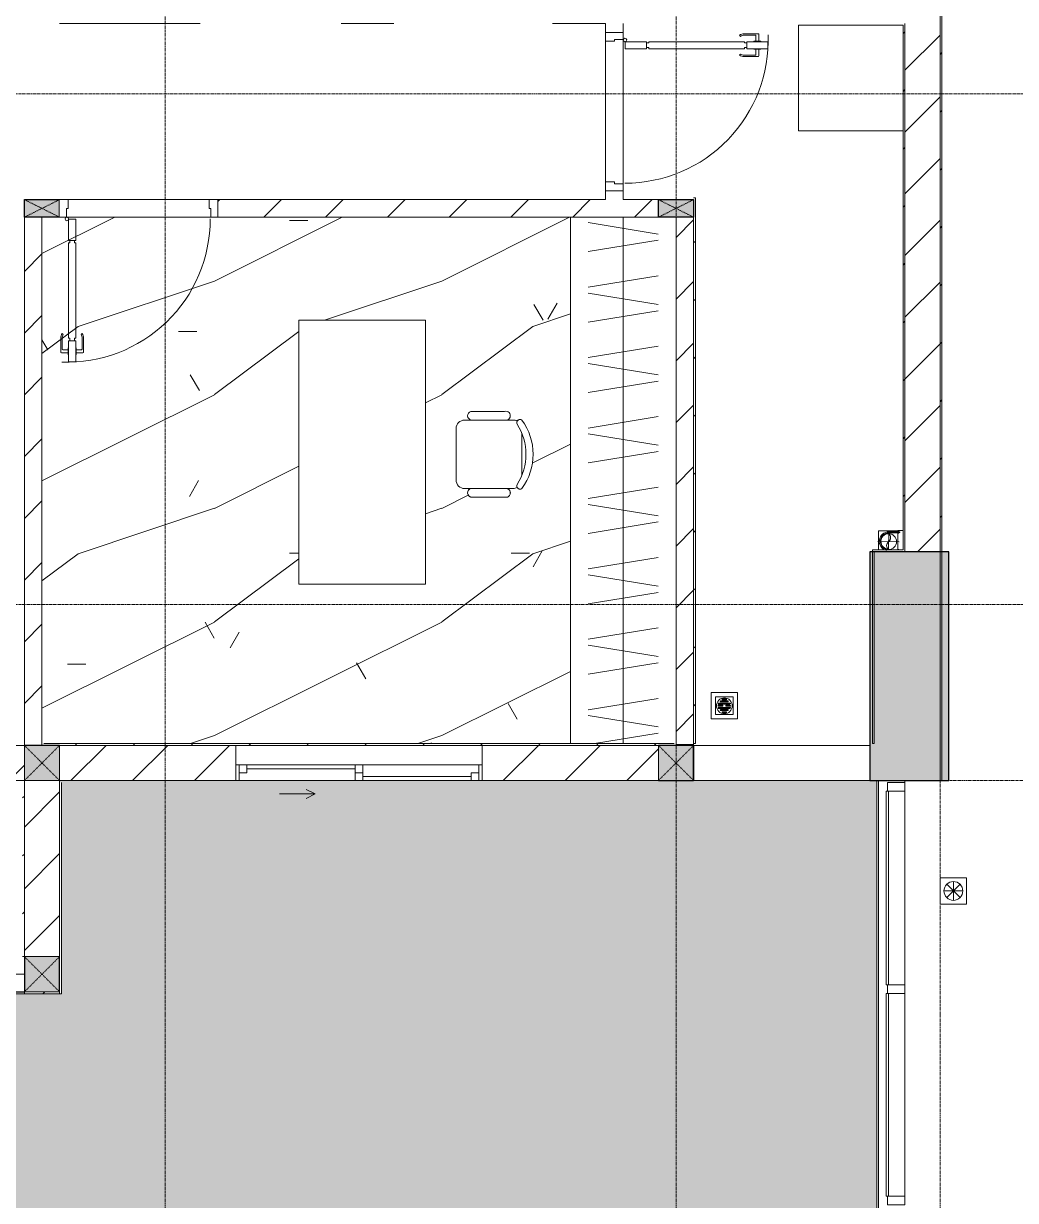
# Model space of a CAD drawing. Header units: millimetres. Extents: x 5121 to 246734, y -48180 to 129206.
# Drawn here: x 111248 to 116880, y 22152 to 28837 of the extents above; entities that cross this region are included whole.
import ezdxf

# ---------------------------------------------------------------- set-up
doc = ezdxf.new("R2010")
doc.units = ezdxf.units.MM
for name, pattern in [('Dash', [6, 3, -3]), ('Grid Line', [22.225, 12.7, -3.175, 3.175, -3.175]), ('IMPORT-CENTER _3_', [10.16, 6.35, -1.27, 1.27, -1.27])]:
    doc.linetypes.add(name, pattern=pattern)
for name, color, linetype, lineweight in [('0-1', 7, 'Continuous', 5), ('A-DETL-GENF-1', 50, 'Continuous', 9), ('A-DOOR-1', 253, 'Continuous', 9), ('A-DOOR-2', 50, 'Continuous', 9), ('A-FLOR', 192, 'Continuous', 9), ('A-FLOR-1', 50, 'Continuous', 9), ('A-FLOR-PATT', 8, 'Continuous', 9), ('A-FLOR-PATT-1', 9, 'Continuous', 9), ('A-GLAZ', 151, 'Continuous', 9), ('A-GLAZ-CURT', 52, 'Continuous', 9), ('A-GLAZ-CWMG', 51, 'Continuous', 9), ('A-GLAZ-CWMG-1', 51, 'Continuous', 18), ('A-WALL', 113, 'Continuous', 9), ('A-WALL-1', 250, 'Continuous', 18), ('A-WALL-2', 50, 'Continuous', 9), ('A-WALL-FNSH-1', 50, 'Continuous', 9), ('A-WALL-PATT-1', 9, 'Continuous', 9), ('A-WALL-PATT-2', 50, 'Continuous', 9), ('A-WALL-PATT-3', 111, 'Continuous', 9), ('G-IMPT', 8, 'Continuous', 9), ('G-IMPT-1', 254, 'Continuous', 9), ('G-IMPT-2', 8, 'IMPORT-CENTER _3_', 9), ('I-FURN', 30, 'Continuous', 9), ('I-FURN-1', 253, 'Continuous', 9), ('M-EQPM', 50, 'Continuous', 9), ('S-COLS', 52, 'Continuous', 9), ('S-COLS-1', 7, 'Continuous', 5), ('S-COLS-2', 10, 'Continuous', 25), ('S-COLS-3', 50, 'Continuous', 9), ('S-COLS-4', 253, 'Continuous', 9), ('S-COLS-5', 52, 'Continuous', 25), ('S-COLS-6', 52, 'Dash', 9), ('S-COLS-HDLN', 52, 'Dash', 9), ('S-COLS-HDLN-1', 50, 'Dash', 9), ('S-GRID-1', 1, 'Grid Line', 9)]:
    doc.layers.add(name, color=color, linetype=linetype, lineweight=lineweight)
pattern_1 = [(45, (0, 0), (-175.3625, 175.3625), [])]
pattern_2 = [(45, (0, 0), (-164.40233, 164.40233), [])]

# ---------------------------------------------------------------- blocks, each defined once
blk = doc.blocks.new('NCV_TKTC_KET CAU_rvt-1-TKCS_MB TỔNG THỂ TẦNG 1')
at = {"layer": 'S-COLS-1'}
blk.add_hatch(color=256, dxfattribs=at).paths.add_polyline_path([(116302.6, 24536.9), (116502.6, 24536.9), (116502.6, 25836.9), (116052.6, 25836.9), (116052.6, 24536.9), (116252.6, 24536.9)])
at = {"layer": 'A-FLOR-1'}
blk.add_line((115052.6, 24736.9), (115052.6, 24741.9), dxfattribs=at)
at = {"layer": 'S-COLS-2'}
for p, q in [((116502.6, 25836.9), (116052.6, 25836.9)), ((116052.6, 25836.9), (116052.6, 24536.9)), ((116502.6, 24536.9), (116502.6, 25836.9)), ((116052.6, 24536.9), (116502.6, 24536.9))]:
    blk.add_line(p, q, dxfattribs=at)
blk = doc.blocks.new('DOOR_CW_01 CANH MO-PANEL KINH - DIW_01-900x2200-CỬA GỖ VÂN LAMINATE-553375-TKCS_MB TỔNG THỂ TẦNG 1')
at = {"layer": 'A-DETL-GENF-1'}
for p, q in [((-397, -182), (-397, -62)), ((-397, -62), (-357, -62)), ((-357, -62), (-357, -182)), ((-357, -182), (-397, -182)), ((-397, -196), (-391, -196)), ((-397, -738), (-397, -196)), ((-391, -196), (-391, -182)), ((-391, -182), (-363, -182)), ((-363, -182), (-363, -196)), ((-357, -196), (-363, -196)), ((-357, -196), (-357, -738)), ((-433.9, -711.2), (-427.3, -715.8)), ((-320.1, -711.2), (-326.7, -715.8)), ((-442, -737), (-442, -816.5)), ((-434, -799.5), (-434, -737)), ((-399, -792.2), (-399, -831.8)), ((-397, -792.2), (-399, -792.2)), ((-397, -738), (-391, -738)), ((-357, -752), (-397, -752)), ((-397, -752), (-397, -872)), ((-397, -792.2), (-397, -831.8)), ((-391, -752), (-391, -738)), ((-363, -752), (-391, -752)), ((-357, -738), (-363, -738)), ((-363, -738), (-363, -752)), ((-357, -872), (-357, -752)), ((-357, -792.2), (-357, -831.8)), ((-357, -792.2), (-355, -792.2)), ((-355, -792.2), (-355, -831.8)), ((-320, -799.5), (-320, -737)), ((-312, -737), (-312, -816.5)), ((-399, -820.5), (-438, -820.5)), ((-399, -803.5), (-430, -803.5)), ((-399, -831.8), (-397, -831.8)), ((-355, -831.8), (-357, -831.8)), ((-355, -803.5), (-324, -803.5)), ((-355, -820.5), (-316, -820.5)), ((-397, -872), (-357, -872))]:
    blk.add_line(p, q, dxfattribs=at)
blk.add_circle((-407, -60), 10, dxfattribs=at)
for centre, radius, start, end in [((-407, -60), 814, 268, 0), ((-397, -737), 45, 145, 180), ((-397, -737), 37, 145, 180), ((-357, -737), 37, 0, 35), ((-357, -737), 45, 360, 35), ((-430, -799.5), 4, 180, 270), ((-324, -799.5), 4, 270, 0), ((-438, -816.5), 4, 180, 270), ((-316, -816.5), 4, 270, 0)]:
    blk.add_arc(centre, radius, start, end, dxfattribs=at)
at = {"layer": 'A-DOOR-2'}
for p, q in [((-450, -50), (-450, 50)), ((-450, 50), (-400, 50)), ((-400, 50), (-400, 0)), ((400, 0), (400, 50)), ((400, 50), (450, 50)), ((450, 50), (450, -50)), ((-410, -50), (-450, -50)), ((-410, 0), (-410, -50)), ((-400, 0), (-410, 0)), ((-407, -50), (-382, -50)), ((410, 0), (400, 0)), ((410, -50), (410, 0)), ((450, -50), (410, -50))]:
    blk.add_line(p, q, dxfattribs=at)
blk = doc.blocks.new('TU DO LV A - TU DO LV A-451134-TKCS_MB TỔNG THỂ TẦNG 1')
at = {"layer": 'I-FURN'}
for p, q in [((10, 0), (3000, 0)), ((169, -101), (104.4, -499)), ((202.5, -101), (267.1, -499)), ((404.3, -101), (468.9, -499)), ((569, -101), (504.4, -499)), ((602.5, -101), (667.1, -499)), ((804.3, -101), (868.9, -499)), ((969, -101), (904.4, -499)), ((1002.5, -101), (1067.1, -499)), ((1204.3, -101), (1268.9, -499)), ((1369, -101), (1304.4, -499)), ((1402.5, -101), (1467.1, -499)), ((1604.3, -101), (1668.9, -499)), ((1769, -101), (1704.4, -499)), ((1802.5, -101), (1867.1, -499)), ((2004.3, -101), (2068.9, -499)), ((2169, -101), (2104.4, -499)), ((2202.5, -101), (2267.1, -499)), ((2404.3, -101), (2468.9, -499)), ((2569, -101), (2504.4, -499)), ((2602.5, -101), (2667.1, -499)), ((2804.3, -101), (2868.9, -499)), ((2969, -101), (2904.4, -499)), ((10, -136.3), (68.9, -499)), ((10, -300), (3000, -300)), ((5, -600), (0, -600))]:
    blk.add_line(p, q, dxfattribs=at)
at = {"layer": 'I-FURN-1'}
for p, q in [((10, 0), (3000, 0)), ((5, -600), (0, -600))]:
    blk.add_line(p, q, dxfattribs=at)
blk = doc.blocks.new('BAN LV A - BAN LV A_dwg_ban hoc2-348006-TKCS_MB TỔNG THỂ TẦNG 1')
at = {"layer": 'I-FURN'}
for p, q in [((145.8, 437.4), (-145.8, 437.4)), ((-243, 354.4), (-243, 162)), ((-194.4, 388.8), (-194.4, 113.4)), ((194.4, 113.4), (194.4, 388.8)), ((194.4, 351.4), (194.4, 150.8)), ((243.7, 162), (243.7, 354.4)), ((-120.5, 64.8), (120.5, 64.8))]:
    blk.add_line(p, q, dxfattribs=at)
at = {"layer": 'I-FURN', "flags": 128}
blk.add_lwpolyline([(-737.8, 610.5), (-737.8, 1330.5), (-154.9, 1330.5), (762.2, 1330.5), (762.2, 610.5)], close=True, dxfattribs=at)
at = {"layer": 'I-FURN'}
for centre, radius, start, end in [((-145.8, 388.8), 48.6, 90, 180), ((145.8, 388.8), 48.6, 360, 90), ((-218.7, 347.3), 25.3, 343.7398, 163.7398), ((219.4, 347.3), 25.3, 16.2602, 170.70537), ((-218.7, 154.9), 25.3, 163.7398, 16.2602), ((219.4, 154.9), 25.3, 189.29463, 16.2602), ((-180.2, 75.4), 17.8, 57.97259, 216.69006), ((-145.8, 113.4), 48.6, 180, 207.58444), ((0, 359.3), 318.2, 237.57575, 302.42425), ((180.2, 75.4), 17.8, 323.30994, 122.02741), ((145.8, 113.4), 48.6, 332.41556, 0), ((0, 324), 324, 233.1301, 306.8699)]:
    blk.add_arc(centre, radius, start, end, dxfattribs=at)
blk = doc.blocks.new('BAN LV A - BAN LV A_dwg-348005-TKCS_MB TỔNG THỂ TẦNG 1')
at = {"extrusion": (0, 0, -1), "zscale": -1, "rotation": 180}
blk.add_blockref('BAN LV A - BAN LV A_dwg_ban hoc2-348006-TKCS_MB TỔNG THỂ TẦNG 1', (-729, 1383.7), dxfattribs=at)
blk = doc.blocks.new('BAN LV A - BAN LV A-401069-TKCS_MB TỔNG THỂ TẦNG 1')
at = {"layer": 'I-FURN-1'}
for p, q in [((-8.8, -53.2), (1491.2, -53.2)), ((-8.8, -773.2), (-8.8, -53.2)), ((1491.2, -53.2), (1491.2, -773.2)), ((1491.2, -773.2), (-8.8, -773.2)), ((534.6, -1029.3), (534.6, -994.9)), ((583.2, -946.3), (874.8, -946.3)), ((923.4, -994.9), (923.4, -1032.3)), ((486, -1221.7), (486, -1029.3)), ((972.7, -1029.3), (972.7, -1221.7)), ((534.6, -1270.3), (534.6, -1235.9)), ((923.4, -1232.9), (923.4, -1270.3))]:
    blk.add_line(p, q, dxfattribs=at)
for centre, radius, start, end in [((583.2, -994.9), 48.6, 90, 180), ((874.8, -994.9), 48.6, 0, 90), ((510.3, -1036.4), 25.3, 16.2602, 163.7398), ((948.4, -1036.4), 25.3, 16.2602, 170.70537), ((510.3, -1228.8), 25.3, 163.7398, 343.7398), ((948.4, -1228.8), 25.3, 189.29463, 16.2602), ((548.9, -1308.3), 17.8, 119.40397, 216.69006), ((583.2, -1270.3), 48.6, 180, 207.58444), ((729, -1059.7), 324, 233.1301, 306.8699), ((874.8, -1270.3), 48.6, 332.41556, 0), ((909.2, -1308.3), 17.8, 323.30994, 60.59603)]:
    blk.add_arc(centre, radius, start, end, dxfattribs=at)
at = {"extrusion": (0, 0, -1), "zscale": -1, "rotation": 180}
blk.add_blockref('BAN LV A - BAN LV A_dwg-348005-TKCS_MB TỔNG THỂ TẦNG 1', (0, 0), dxfattribs=at)
blk = doc.blocks.new('MAY GIAT - MAY GIAT_dwg-348053-TKCS_MB TỔNG THỂ TẦNG 1')
at = {"layer": 'G-IMPT-1', "flags": 128}
blk.add_lwpolyline([(5, 596.6), (5, 2.3), (605, 2.3), (605, 596.6)], dxfattribs=at)
blk = doc.blocks.new('MAY GIAT - MAY GIAT-401071-TKCS_MB TỔNG THỂ TẦNG 1')
at = {"layer": 'I-FURN-1'}
for p, q in [((5, -2.3), (605, -2.3)), ((5, -596.6), (5, -2.3)), ((605, -2.3), (605, -596.6))]:
    blk.add_line(p, q, dxfattribs=at)
at = {"extrusion": (0, 0, -1), "zscale": -1, "rotation": 180}
blk.add_blockref('MAY GIAT - MAY GIAT_dwg-348053-TKCS_MB TỔNG THỂ TẦNG 1', (0, 0), dxfattribs=at)
blk = doc.blocks.new('G1_SOF - BO TRU - 100x200-746114-TKCS_MB TỔNG THỂ TẦNG 1')
at = {"layer": 'S-COLS-3'}
blk.add_hatch(color=256, dxfattribs=at).paths.add_polyline_path([(-50, 100), (-50, -98.4), (50, -98.4), (50, 100)])
at = {"layer": 'S-COLS-2'}
for p, q in [((-50, 100), (50, 100)), ((-50, -98.4), (-50, 100)), ((50, 100), (50, -98.4))]:
    blk.add_line(p, q, dxfattribs=at)
at = {"layer": 'S-COLS-HDLN-1'}
for p, q in [((50, -100), (-50, 100)), ((-50, -100), (50, 100))]:
    blk.add_line(p, q, dxfattribs=at)
blk = doc.blocks.new('G1_SOF - BO TRU - 100x200-V75-TKCS_MB TỔNG THỂ TẦNG 1')
at = {"layer": 'S-COLS-3'}
blk.add_hatch(color=256, dxfattribs=at).paths.add_polyline_path([(-50, 0), (-49.6, -100), (50, -100), (50, 100), (-50, 98.4), (-50, 47)])
at = {"layer": 'S-COLS-2'}
for p, q in [((-50, 100), (50, 100)), ((-50, -100), (-50, 100)), ((50, 100), (50, -100)), ((50, -100), (-50, -100))]:
    blk.add_line(p, q, dxfattribs=at)
at = {"layer": 'S-COLS-HDLN-1'}
for p, q in [((50, -100), (-50, 100)), ((-50, -100), (50, 100))]:
    blk.add_line(p, q, dxfattribs=at)
blk = doc.blocks.new('DOOR_CW_01 CANH MO-PANEL KINH - DIG_01-900x2200-CỬA NHÔM KÍNH-400868-TKCS_MB TỔNG THỂ TẦNG 1')
at = {"layer": 'A-DETL-GENF-1'}
for p, q in [((-397, 872), (-357, 872)), ((-397, 752), (-397, 872)), ((-357, 872), (-357, 752)), ((-442, 737), (-442, 816.5)), ((-399, 820.5), (-438, 820.5)), ((-399, 803.5), (-430, 803.5)), ((-399, 831.8), (-397, 831.8)), ((-399, 792.2), (-399, 831.8)), ((-397, 792.2), (-397, 831.8)), ((-357, 792.2), (-357, 831.8)), ((-355, 831.8), (-357, 831.8)), ((-355, 792.2), (-355, 831.8)), ((-355, 820.5), (-316, 820.5)), ((-355, 803.5), (-324, 803.5)), ((-312, 737), (-312, 816.5)), ((-434, 799.5), (-434, 737)), ((-397, 792.2), (-399, 792.2)), ((-357, 752), (-397, 752)), ((-397, 738), (-391, 738)), ((-397, 738), (-397, 196)), ((-363, 752), (-391, 752)), ((-391, 752), (-391, 738)), ((-363, 738), (-363, 752)), ((-357, 738), (-363, 738)), ((-357, 792.2), (-355, 792.2)), ((-357, 196), (-357, 738)), ((-320, 799.5), (-320, 737)), ((-433.9, 711.2), (-427.3, 715.8)), ((-320.1, 711.2), (-326.7, 715.8)), ((-397, 196), (-391, 196)), ((-357, 182), (-397, 182)), ((-397, 182), (-397, 62)), ((-391, 196), (-391, 182)), ((-391, 182), (-363, 182)), ((-357, 196), (-363, 196)), ((-363, 182), (-363, 196)), ((-357, 62), (-357, 182)), ((-397, 62), (-357, 62))]:
    blk.add_line(p, q, dxfattribs=at)
blk.add_circle((-407, 60), 10, dxfattribs=at)
for centre, radius, start, end in [((-407, 60), 814, 360, 92), ((-438, 816.5), 4, 90, 180), ((-430, 799.5), 4, 90, 180), ((-324, 799.5), 4, 360, 90), ((-316, 816.5), 4, 0, 90), ((-397, 737), 45, 180, 215), ((-397, 737), 37, 180, 215), ((-357, 737), 37, 325, 0), ((-357, 737), 45, 325, 0)]:
    blk.add_arc(centre, radius, start, end, dxfattribs=at)
at = {"layer": 'A-DOOR-2'}
for p, q in [((-410, 50), (-450, 50)), ((-450, 50), (-450, -50)), ((-410, 0), (-410, 50)), ((-400, 0), (-410, 0)), ((-407, 50), (-382, 50)), ((-400, -50), (-400, 0)), ((410, 0), (400, 0)), ((400, 0), (400, -50)), ((450, 50), (410, 50)), ((410, 50), (410, 0)), ((450, -50), (450, 50)), ((-450, -50), (-400, -50)), ((400, -50), (450, -50))]:
    blk.add_line(p, q, dxfattribs=at)
blk = doc.blocks.new('NCV_TKTC_TANG 1_rvt-1-TKCS_MB TỔNG THỂ TẦNG 1')
at = {"layer": 'A-FLOR-PATT-1'}
h = blk.add_hatch(dxfattribs=at)
h.set_pattern_fill('FP_5', color=256, style=0, pattern_type=2)
h.set_pattern_definition([(0, (0, 0), (2519.68, 629.92), [103.937, -1785.823, 103.937, -1785.823, -10078.72]), (0, (0, 0), (2519.68, 629.92), [-3779.52, 103.937, -3675.583, 103.937, -1785.823, -4409.44]), (0, (0, 0), (2519.68, 629.92), [-9448.8, 103.937, -1155.903, 103.937, -3045.663]), (120, (944.9, 314.96), (-1805.3667, 1867.147), [103.937, -1785.823, 103.937, -11864.543]), (120, (944.9, 314.96), (-1805.3667, 1867.147), [-1993.697, -1785.823, 103.937, -3675.583, -6299.2]), (120, (944.9, 314.96), (-1805.3667, 1867.147), [-7559.04, 103.937, -1785.823, 103.937, -4305.503]), (120, (944.9, 314.96), (-1805.3667, 1867.147), [-9552.737, -1155.903, 103.937, -3045.663]), (240, (1259.84, 1574.8), (-714.3133, -2497.067), [103.937, -1785.823, 103.937, -11864.543]), (240, (1259.84, 1574.8), (-714.3133, -2497.067), [-1993.697, -1785.823, 103.937, -3675.583, -6299.2]), (240, (1259.84, 1574.8), (-714.3133, -2497.067), [-7559.04, 103.937, -1785.823, 103.937, -4305.503]), (240, (1259.84, 1574.8), (-714.3133, -2497.067), [-9552.737, -1155.903, 103.937, -3045.663])])
h.paths.add_polyline_path([(111352.6, 24746.9), (114352.6, 24746.9), (114352.6, 27736.9), (111352.6, 27736.9), (111352.6, 24836.9)])
h.paths.add_polyline_path([(113530.9, 25652.4), (112810.9, 25652.4), (112810.9, 27152.4), (113530.9, 27152.4), (113530.9, 26195.8)])
h.paths.add_polyline_path([(113986, 26146.2), (113962.9, 26147.2), (113787.1, 26147.2), (113769.7, 26165.1), (113769.7, 26178), (113776.1, 26189.2), (113781.1, 26195.8), (113740.1, 26197.5), (113728.4, 26202.4), (113710.6, 26220.1), (113704.1, 26244.4), (113705.7, 26548.6), (113710.6, 26560.3), (113728.4, 26578.1), (113752.7, 26584.6), (113784.2, 26586.4), (113774.4, 26593.8), (113769.3, 26605), (113771.2, 26619.7), (113775, 26624.7), (113790.5, 26633.9), (113993.6, 26632.1), (114007.5, 26623.9), (114011.8, 26612.1), (114009.8, 26599.7), (114002.2, 26589.7), (113993.6, 26584.6), (114040.9, 26581.5), (114050.6, 26579.1), (114056.4, 26585.3), (114077.9, 26582.6), (114107.8, 26534), (114129.2, 26478.5), (114140.1, 26420), (114140.1, 26360.5), (114129.2, 26302), (114107.8, 26246.5), (114076.7, 26195.8), (114053.1, 26197.9), (114050.6, 26201.4), (114028.1, 26195.8), (113999.7, 26193.2), (114008.8, 26183.7), (114011.9, 26171), (114008.2, 26158.4), (113999.7, 26151.6), (113988.6, 26147.2)])
h = blk.add_hatch(dxfattribs=at)
h.set_pattern_fill('FP_4', color=256, style=0, pattern_type=2)
h.set_pattern_definition([(216.87, (516.46, 1291.15), (3873.4454, 2582.3069), [645.575, -5810.175]), (206.565, (1291.15, 903.8), (-1291.1515, -1291.1492), [1443.55, -1443.55]), (198.435, (1291.15, 258.23), (-2582.2983, -1291.1527), [816.596, -3266.38])])
h.paths.add_polyline_path([(111352.6, 24746.9), (114352.6, 24746.9), (114352.6, 27736.9), (111352.6, 27736.9), (111352.6, 24836.9)])
h.paths.add_polyline_path([(113530.9, 25652.4), (112810.9, 25652.4), (112810.9, 27152.4), (113530.9, 27152.4), (113530.9, 26195.8)])
h.paths.add_polyline_path([(113986, 26146.2), (113962.9, 26147.2), (113787.1, 26147.2), (113769.7, 26165.1), (113769.7, 26178), (113776.1, 26189.2), (113781.1, 26195.8), (113740.1, 26197.5), (113728.4, 26202.4), (113710.6, 26220.1), (113704.1, 26244.4), (113705.7, 26548.6), (113710.6, 26560.3), (113728.4, 26578.1), (113752.7, 26584.6), (113784.2, 26586.4), (113774.4, 26593.8), (113769.3, 26605), (113771.2, 26619.7), (113775, 26624.7), (113790.5, 26633.9), (113993.6, 26632.1), (114007.5, 26623.9), (114011.8, 26612.1), (114009.8, 26599.7), (114002.2, 26589.7), (113993.6, 26584.6), (114040.9, 26581.5), (114050.6, 26579.1), (114056.4, 26585.3), (114077.9, 26582.6), (114107.8, 26534), (114129.2, 26478.5), (114140.1, 26420), (114140.1, 26360.5), (114129.2, 26302), (114107.8, 26246.5), (114076.7, 26195.8), (114053.1, 26197.9), (114050.6, 26201.4), (114028.1, 26195.8), (113999.7, 26193.2), (114008.8, 26183.7), (114011.9, 26171), (114008.2, 26158.4), (113999.7, 26151.6), (113988.6, 26147.2)])
at = {"layer": 'A-WALL-PATT-1'}
h = blk.add_hatch(dxfattribs=at)
h.set_pattern_fill('FP_2', color=256, style=0, pattern_type=2)
h.set_pattern_definition(pattern_1)
h.paths.add_polyline_path([(114352.6, 27736.9), (114852.6, 27736.9), (114852.6, 27836.9), (112350.9, 27836.9), (112350.9, 27736.9), (113775, 27736.9)])
h = blk.add_hatch(dxfattribs=at)
h.set_pattern_fill('FP_2', color=256, style=0, pattern_type=2)
h.set_pattern_definition(pattern_1)
h.paths.add_polyline_path([(111305.6, 24736.9), (111352.6, 24736.9), (111352.6, 27736.9), (111252.6, 27736.9), (111252.6, 24736.9)])
h = blk.add_hatch(dxfattribs=at)
h.set_pattern_fill('FP_2', color=256, style=0, pattern_type=2)
h.set_pattern_definition(pattern_1)
h.paths.add_polyline_path([(114952.6, 24741.9), (115052.6, 24741.9), (115052.6, 27736.9), (114952.6, 27736.9), (114952.6, 24746.9)])
at = {"layer": 'A-WALL-PATT-2'}
h = blk.add_hatch(dxfattribs=at)
h.set_pattern_fill('FP_10', color=256, style=0, pattern_type=2)
h.set_pattern_definition(pattern_2)
h.paths.add_polyline_path([(116242.6, 25836.9), (116252.6, 25836.9), (116252.6, 28836.9), (116242.6, 28836.9), (116242.6, 25846.9)])
h = blk.add_hatch(dxfattribs=at)
h.set_pattern_fill('FP_10', color=256, style=0, pattern_type=2)
h.set_pattern_definition(pattern_2)
h.paths.add_polyline_path([(115061.9, 24746.9), (115062.6, 24747.7), (115062.6, 27846.9), (115052.6, 27846.9), (115052.6, 24746.9)])
h = blk.add_hatch(dxfattribs=at)
h.set_pattern_fill('FP_10', color=256, style=0, pattern_type=2)
h.set_pattern_definition(pattern_2)
h.paths.add_polyline_path([(114352.6, 24736.9), (114942.6, 24736.9), (114942.6, 24746.9), (111352.6, 24746.9), (111352.6, 24736.9), (113852.6, 24736.9)])
h = blk.add_hatch(dxfattribs=at)
h.set_pattern_fill('FP_10', color=256, style=0, pattern_type=2)
h.set_pattern_definition(pattern_2)
h.paths.add_polyline_path([(111242.6, 23536.9), (111252.6, 23536.9), (111252.6, 24536.9), (111242.6, 24536.9), (111242.6, 23882.8)])
at = {"layer": 'A-FLOR-1'}
for p, q in [((114552.6, 27936.9), (114552.6, 28736.9)), ((111500.9, 27836.9), (112300.9, 27836.9)), ((112310.9, 27736.9), (111490.9, 27736.9)), ((114352.6, 27736.9), (113775, 27736.9)), ((114852.6, 27736.9), (114352.6, 27736.9)), ((114952.6, 27736.9), (114852.6, 27736.9)), ((114952.6, 24741.9), (114952.6, 27736.9)), ((114942.6, 24736.9), (114952.6, 24736.9)), ((114952.6, 24736.9), (114952.6, 24741.9)), ((115052.6, 24741.9), (115052.6, 24736.9))]:
    blk.add_line(p, q, dxfattribs=at)
at = {"layer": 'A-WALL-1'}
for p, q in [((114552.6, 28836.9), (114552.6, 28826.9)), ((114652.6, 28826.9), (114652.6, 28836.9)), ((116242.6, 28826.9), (116242.6, 25846.9)), ((116252.6, 25836.9), (116252.6, 28836.9)), ((114552.6, 27846.9), (114552.6, 27836.9)), ((114852.6, 27836.9), (114652.6, 27836.9)), ((115062.6, 27846.9), (115052.6, 27846.9)), ((115062.6, 24746.9), (115062.6, 27846.9)), ((111252.6, 27736.9), (111252.6, 24736.9)), ((111352.6, 24736.9), (111352.6, 27736.9)), ((114952.6, 27736.9), (114952.6, 24741.9)), ((116242.6, 25846.9), (116067.6, 25846.9)), ((116067.6, 25846.9), (116067.6, 25836.9)), ((116067.6, 25836.9), (116067.6, 24746.9)), ((116077.6, 25836.9), (116242.6, 25836.9)), ((116077.6, 24746.9), (116077.6, 25836.9)), ((116242.6, 25836.9), (116252.6, 25836.9)), ((111252.6, 24736.9), (111352.6, 24736.9)), ((111352.6, 24746.9), (111352.6, 24736.9)), ((111352.6, 24736.9), (112452.6, 24736.9)), ((114942.6, 24746.9), (111362.6, 24746.9)), ((113852.6, 24736.9), (114942.6, 24736.9)), ((114952.6, 24741.9), (115052.6, 24741.9)), ((115052.6, 24741.9), (115052.6, 24746.9)), ((115052.6, 24746.9), (115062.6, 24746.9)), ((116067.6, 24746.9), (116077.6, 24746.9)), ((111252.6, 24536.9), (111242.6, 24536.9)), ((111252.6, 23536.9), (111252.6, 24536.9)), ((111242.6, 23536.9), (111252.6, 23536.9))]:
    blk.add_line(p, q, dxfattribs=at)
at = {"layer": 'A-WALL-2'}
for p, q in [((111452.6, 28836.9), (112250.9, 28836.9)), ((113050.9, 28836.9), (113350.5, 28836.9)), ((114250.5, 28836.9), (114552.6, 28836.9)), ((114552.6, 28826.9), (114552.6, 28786.9)), ((114652.6, 28786.9), (114652.6, 28826.9)), ((114652.6, 28746.9), (114652.6, 27926.9)), ((114552.6, 27936.9), (114552.6, 28736.9)), ((114552.6, 27886.9), (114552.6, 27846.9)), ((114652.6, 27836.9), (114652.6, 27886.9)), ((111500.9, 27836.9), (112300.9, 27836.9)), ((114552.6, 27836.9), (112350.9, 27836.9)), ((112310.9, 27736.9), (111490.9, 27736.9)), ((112350.9, 27736.9), (114852.6, 27736.9)), ((115052.6, 24746.9), (115052.6, 27736.9)), ((115052.6, 27736.9), (115052.6, 24746.9)), ((115052.9, 24736.9), (116052.6, 24736.9)), ((115052.9, 24736.9), (115052.9, 24536.9)), ((116052.6, 24536.9), (115052.9, 24536.9))]:
    blk.add_line(p, q, dxfattribs=at)
at = {"layer": 'A-DOOR-1', "rotation": 270.0000000000003}
blk.add_blockref('DOOR_CW_01 CANH MO-PANEL KINH - DIG_01-900x2200-CỬA NHÔM KÍNH-400868-TKCS_MB TỔNG THỂ TẦNG 1', (114602.6, 28336.9), dxfattribs=at)
at = {"layer": 'A-DOOR-1'}
blk.add_blockref('DOOR_CW_01 CANH MO-PANEL KINH - DIW_01-900x2200-CỬA GỖ VÂN LAMINATE-553375-TKCS_MB TỔNG THỂ TẦNG 1', (111900.9, 27786.9), dxfattribs=at)
at = {"layer": 'I-FURN-1'}
for name, p, rotation in [('MAY GIAT - MAY GIAT-401071-TKCS_MB TỔNG THỂ TẦNG 1', (115645.9, 28222), 89.9999999999998), ('TU DO LV A - TU DO LV A-451134-TKCS_MB TỔNG THỂ TẦNG 1', (114352.6, 24736.9), 89.9999999999999), ('BAN LV A - BAN LV A-401069-TKCS_MB TỔNG THỂ TẦNG 1', (112757.8, 25661.2), 90.0000000000001)]:
    blk.add_blockref(name, p, dxfattribs=dict(at, rotation=rotation))
at = {"layer": 'S-COLS-4', "rotation": 90.00000000000037}
for name, p in [('G1_SOF - BO TRU - 100x200-746114-TKCS_MB TỔNG THỂ TẦNG 1', (111352.6, 27786.9)), ('G1_SOF - BO TRU - 100x200-V75-TKCS_MB TỔNG THỂ TẦNG 1', (114952.6, 27786.9))]:
    blk.add_blockref(name, p, dxfattribs=at)
blk = doc.blocks.new('1_FAMILY RVT - W01-WxH 1400x1400xmm-389822-TKCS_MB TỔNG THỂ TẦNG 1')
at = {"layer": 'A-GLAZ'}
for p, q in [((248.4, 172.39), (299.2, 197.79)), ((248.4, 172.39), (299.2, 146.99)), ((248.4, 172.39), (451.6, 172.39)), ((-700, 96.19), (-700, -103.81)), ((700, 96.19), (-700, 96.19)), ((-700, 96.19), (-636.5, 96.19)), ((-680.95, 96.19), (-680.95, 7.29)), ((-636.5, 96.19), (-22.225, 96.19)), ((-636.5, 96.19), (-636.5, 51.74)), ((-636.5, 73.965), (-22.225, 73.965)), ((-22.225, 7.29), (-22.225, 96.19)), ((-22.225, 96.19), (22.225, 96.19)), ((22.225, 96.19), (680.95, 96.19)), ((22.225, 96.19), (22.225, 7.29)), ((680.95, 96.19), (700, 96.19)), ((680.95, 96.19), (680.95, 7.29)), ((700, -103.81), (700, 96.19)), ((-700, 7.29), (-680.95, 7.29)), ((-636.5, 51.74), (-680.95, 51.74)), ((-680.95, 7.29), (-22.225, 7.29)), ((22.225, 51.74), (-22.225, 51.74)), ((-22.225, 7.29), (22.225, 7.29)), ((22.225, 29.515), (636.5, 29.515)), ((22.225, 7.29), (636.5, 7.29)), ((636.5, 51.74), (636.5, 7.29)), ((680.95, 51.74), (636.5, 51.74)), ((636.5, 7.29), (700, 7.29)), ((-700, -103.81), (700, -103.81))]:
    blk.add_line(p, q, dxfattribs=at)
blk = doc.blocks.new('System Panel - Glazed-1453213-TKCS_MB TỔNG THỂ TẦNG 1')
at = {"layer": 'A-GLAZ-CURT'}
for p, q in [((550, 6), (-550, 6)), ((-550, 6), (-550, -6)), ((550, -6), (550, 6)), ((-550, -6), (550, -6))]:
    blk.add_line(p, q, dxfattribs=at)
blk = doc.blocks.new('System Panel - Glazed-1286806-TKCS_MB TỔNG THỂ TẦNG 1')
at = {"layer": 'A-GLAZ-CURT'}
for p, q in [((575, 6), (-575, 6)), ((-575, 6), (-575, -6)), ((575, -6), (575, 6)), ((-575, -6), (575, -6))]:
    blk.add_line(p, q, dxfattribs=at)
blk = doc.blocks.new('Rectangular Mullion - 50 x 100mm-1453209-TKCS_MB TỔNG THỂ TẦNG 1')
at = {"layer": 'A-GLAZ-CWMG'}
blk.add_line((116252.6, 23376.9), (116252.6, 24476.9), dxfattribs=at)
blk = doc.blocks.new('Rectangular Mullion - 50 x 100mm-1286802-TKCS_MB TỔNG THỂ TẦNG 1')
at = {"layer": 'A-GLAZ-CWMG'}
blk.add_line((116252.6, 22176.9), (116252.6, 23326.9), dxfattribs=at)
blk = doc.blocks.new('Rectangular Mullion - 50 x 100mm-1286811-TKCS_MB TỔNG THỂ TẦNG 1')
at = {"layer": 'A-GLAZ-CWMG-1'}
for p, q in [((0, 0), (-50, 0)), ((-50, 0), (-50, -100)), ((0, -100), (0, 0)), ((-50, -100), (0, -100))]:
    blk.add_line(p, q, dxfattribs=at)
blk = doc.blocks.new('Rectangular Mullion - 50 x 100mm-1286804-TKCS_MB TỔNG THỂ TẦNG 1')
at = {"layer": 'A-GLAZ-CWMG-1'}
for p, q in [((-25, 0), (25, 0)), ((-25, -100), (-25, 0)), ((25, 0), (25, -100)), ((25, -100), (-25, -100))]:
    blk.add_line(p, q, dxfattribs=at)
blk = doc.blocks.new('TKTC_XREF_251221_MB TANG 1 - TKTC_XREF_260130_MB TANG 1_dwg_FD-4202110-TKCS_MB TỔNG THỂ TẦNG 1')
at = {"layer": 'G-IMPT'}
for p, q in [((53.3, 0), (-53.3, 0)), ((-37.7, 37.7), (37.7, -37.7)), ((37.7, 37.7), (-37.7, -37.7)), ((0, 53.3), (0, -53.3))]:
    blk.add_line(p, q, dxfattribs=at)
at = {"layer": 'G-IMPT', "flags": 128}
blk.add_lwpolyline([(-75, -75), (75, -75), (75, 75), (-75, 75)], close=True, dxfattribs=at)
at = {"layer": 'G-IMPT'}
blk.add_circle((0, 0), 53.3, dxfattribs=at)
blk = doc.blocks.new('TKTC_XREF_251221_MB TANG 1 - TKTC_XREF_260130_MB TANG 1_dwg_THU NUOC - THU NUOC-444531-TKCS_MB TẦNG 1-4202124-TKCS_MB TỔNG THỂ TẦNG 1')
at = {"layer": 'M-EQPM'}
for p, q in [((-23.3, 10.8), (40.9, 10.8)), ((40.9, 4.8), (-23.3, 4.8)), ((-11, 23.3), (28.5, 23.3)), ((28.5, 17.3), (-11, 17.3)), ((-1.1, 35.6), (18.5, 35.6)), ((18.5, 29.6), (-1.1, 29.6)), ((-23.3, -13.6), (40.9, -13.6)), ((40.9, -19.6), (-23.3, -19.6)), ((-11, -26.1), (28.5, -26.1)), ((28.5, -32.1), (-11, -32.1)), ((-1.1, -38.5), (18.5, -38.5)), ((18.5, -44.5), (-1.1, -44.5))]:
    blk.add_line(p, q, dxfattribs=at)
at = {"layer": 'M-EQPM', "flags": 128}
for points in [[(83.7, -79.4), (83.7, 70.6), (-66.3, 70.6), (-66.3, -79.4)], [(58.7, -54.4), (58.7, 45.6), (-41.3, 45.6), (-41.3, -54.4)]]:
    blk.add_lwpolyline(points, close=True, dxfattribs=at)
for points in [[(-23.3, -1.2), (0.7, -1.2), (0.7, -7.2), (-23.3, -7.2)], [(40.9, -7.2), (16.7, -7.2), (16.7, -1.2), (40.9, -1.2)]]:
    blk.add_lwpolyline(points, dxfattribs=at)
at = {"layer": 'M-EQPM'}
for centre, radius, start, end in [((8.7, -4.4), 45, 360, 180), ((8.7, -4.4), 45, 360, 180), ((-23.3, 7.8), 3, 90, 270), ((-11, 20.3), 3, 90, 270), ((-1.1, 32.6), 3, 90, 270), ((18.5, 32.6), 3, 270, 90), ((28.5, 20.3), 3, 270, 90), ((40.9, 7.8), 3, 270, 90), ((8.7, -4.4), 45, 180, 360), ((8.7, -4.4), 45, 180, 360), ((-23.3, -4.2), 3, 90, 270), ((-23.3, -16.6), 3, 90, 270), ((-11, -29.1), 3, 90, 270), ((-1.1, -41.5), 3, 90, 270), ((18.5, -41.5), 3, 270, 90), ((28.5, -29.1), 3, 270, 90), ((40.9, -4.2), 3, 270, 90), ((40.9, -16.6), 3, 270, 90)]:
    blk.add_arc(centre, radius, start, end, dxfattribs=at)
blk = doc.blocks.new('TKTC_XREF_251221_MB TANG 1 - TKTC_XREF_260130_MB TANG 1_dwg_CUM U_DN100-V292-TKCS_MB TỔNG THỂ TẦNG 1')
at = {"layer": 'G-IMPT'}
for p, q in [((-66.9, 62.1), (-71.7, 62.1)), ((-71.7, 59.2), (-66.9, 59.2)), ((-79.1, -63.4), (-79.1, -66.6)), ((-76.6, -63.4), (-76.6, -66.6)), ((-74.6, -63.4), (-74.6, -66.6)), ((-72.7, -60.7), (-72.7, -69.3)), ((-66.9, -62.1), (-71.7, -62.1)), ((-66.9, -67.9), (-71.7, -67.9)), ((-65, -69), (0, -69))]:
    blk.add_line(p, q, dxfattribs=at)
at = {"layer": 'G-IMPT', "flags": 128}
for points in [[(-65, 62.2), (-65, 57.3), (-66.9, 57.3), (-66.9, 59.2)], [(-65, 61), (0, 61), (0, 57)], [(-72.7, -62.4), (-78.1, -62.4), (-78.1, -67.6), (-72.7, -67.6)], [(-71.7, -70.8), (-66.9, -70.8), (-66.9, -59.2), (-71.7, -59.2)], [(-66.9, -59.2), (-66.9, -57.3), (-65, -57.3), (-65, -72.7), (-66.9, -72.7), (-66.9, -70.8)], [(-65, -61), (0, -61), (0, -57)]]:
    blk.add_lwpolyline(points, dxfattribs=at)
at = {"layer": 'G-IMPT'}
for centre, radius, start, end in [((-71.1, 60.7), 1.56, 112.61986, 247.38014), ((0, 0), 69, 270, 74.95922), ((0, 0), 61, 270, 90), ((0, 0), 57, 270, 90), ((-78.1, -63.4), 0.96, 90, 180), ((-78.1, -66.6), 0.96, 180, 270), ((-71.1, -60.7), 1.56, 112.61986, 247.38014), ((-67.9, -65), 4.8, 143.1301, 216.8699), ((-71.1, -69.3), 1.56, 112.61986, 247.38014)]:
    blk.add_arc(centre, radius, start, end, dxfattribs=at)
blk = doc.blocks.new('TKTC_XREF_251221_MB TANG 1 - TKTC_XREF_260130_MB TANG 1_dwg_$cc-V293-TKCS_MB TỔNG THỂ TẦNG 1')
at = {"layer": 'G-IMPT'}
blk.add_circle((0, 0), 0.5, dxfattribs=at)
for centre, radius, start, end in [((0, 0), 0.5, 90, 270), ((0.188, 0.25), 0.313, 126.8699, 233.1301), ((-0.188, -0.25), 0.313, 306.8699, 53.1301)]:
    blk.add_arc(centre, radius, start, end, dxfattribs=at)
at = {"layer": 'G-IMPT-2'}
for p, q in [((-0.673, 0), (0.673, 0)), ((0, -0.673), (0, 0.527))]:
    blk.add_line(p, q, dxfattribs=at)
blk = doc.blocks.new('TKTC_XREF_251221_MB TANG 1 - TKTC_XREF_260130_MB TANG 1_dwg-4202109-TKCS_MB TỔNG THỂ TẦNG 1')
at = {"layer": 'G-IMPT'}
blk.add_line((-87049.1, -376809.7), (-87049.1, -379859.7), dxfattribs=at)
at = {"layer": 'G-IMPT', "flags": 128}
for points in [[(-87049.1, -375499.7), (-87049.1, -375390.4), (-86939.2, -375390.4), (-86939.2, -375499.7)], [(-86939.2, -375499.7), (-86939.2, -375390.1), (-86909.1, -375390.1)]]:
    blk.add_lwpolyline(points, dxfattribs=at)
at = {"extrusion": (0, 0, -1), "xscale": 90.00000000005102, "yscale": 90.00000000005102, "zscale": -90.00000000005102, "rotation": 180.3740267799382}
blk.add_blockref('TKTC_XREF_251221_MB TANG 1 - TKTC_XREF_260130_MB TANG 1_dwg_$cc-V293-TKCS_MB TỔNG THỂ TẦNG 1', (86992, -375452.3), dxfattribs=at)
at = {"xscale": 0.7894736842105242, "yscale": 0.7894736842105242, "zscale": 0.7894736842105242, "rotation": 180}
blk.add_blockref('TKTC_XREF_251221_MB TANG 1 - TKTC_XREF_260130_MB TANG 1_dwg_CUM U_DN100-V292-TKCS_MB TỔNG THỂ TẦNG 1', (-86990.5, -375450.6), dxfattribs=at)
at = {"extrusion": (0, 0, -1), "zscale": -1}
for name, p in [('TKTC_XREF_251221_MB TANG 1 - TKTC_XREF_260130_MB TANG 1_dwg_THU NUOC - THU NUOC-444531-TKCS_MB TẦNG 1-4202124-TKCS_MB TỔNG THỂ TẦNG 1', (87916, -376380.4)), ('TKTC_XREF_251221_MB TANG 1 - TKTC_XREF_260130_MB TANG 1_dwg_FD-4202110-TKCS_MB TỔNG THỂ TẦNG 1', (86624.2, -377436.7))]:
    blk.add_blockref(name, p, dxfattribs=at)
blk = doc.blocks.new('TKTC_XREF_251221_MB TANG 1 - TKTC_XREF_251221_MB TANG 1-2038492-TKCS_MB TỔNG THỂ TẦNG 1')
blk.add_blockref('TKTC_XREF_251221_MB TANG 1 - TKTC_XREF_260130_MB TANG 1_dwg-4202109-TKCS_MB TỔNG THỂ TẦNG 1', (169499.1, 384109.7))
blk = doc.blocks.new('G1_SOF - BO TRU - 200x200-3050151-TKCS_MB TỔNG THỂ TẦNG 1')
at = {"layer": 'S-COLS-HDLN'}
for p, q in [((-100, 100), (100, -100)), ((100, 100), (-100, -100))]:
    blk.add_line(p, q, dxfattribs=at)

msp = doc.modelspace()

# ---------------------------------------------------------------- hatches: boundary and pattern name
at = {"layer": 'A-FLOR-PATT'}
h = msp.add_hatch(dxfattribs=at)
h.set_pattern_fill('FP_23', color=256, style=0, pattern_type=2)
h.set_pattern_definition([(0, (236.2, 15.75), (787.4, 787.4), [118.11, -23.622, 31.496, -23.622, -590.55]), (0, (236.2, 15.75), (787.4, 787.4), [-196.85, 118.11, -472.44]), (0, (196.85, 39.4), (787.4, 787.4), [78.74, -59.055, 118.11, -59.055, -472.44]), (0, (196.85, 39.4), (787.4, 787.4), [-314.96, 78.74, -393.7]), (0, (472.44, 354.3), (787.4, 787.4), [98.425, -39.37, 98.425, -551.18]), (0, (78.74, 511.8), (787.4, 787.4), [39.37, -78.74, 39.37, -629.92]), (90, (157.5, 511.8), (-787.4, 787.4), [70.866, -716.534]), (90, (393.7, 39.4), (-787.4, 787.4), [78.74, -708.66]), (90, (590.55, 354.3), (-787.4, 787.4), [78.74, -708.66]), (45, (496.06, 31.5), (0, 787.4002), [78.74, -1034.812]), (135, (291.34, 31.5), (-787.4002, 6e-14), [78.74, -1034.812]), (63.435, (472.44, 35.43), (-0.0007, 787.4), [78.74, -1681.94]), (75.964, (433.07, 39.37), (-0.00383, 787.3999), [78.74, -3167.793]), (75.964, (629.92, 354.33), (-0.00383, 787.3999), [62.992, -3183.541]), (75.964, (173.23, 511.81), (-0.00383, 787.3999), [55.118, -3191.415]), (104.036, (354.33, 39.37), (0.00383, 787.3999), [78.74, -3167.793]), (104.036, (551.18, 354.33), (0.00383, 787.3999), [62.992, -3183.541]), (104.036, (141.73, 511.81), (0.00383, 787.3999), [55.118, -3191.415]), (116.565, (314.96, 35.43), (0.0007, 787.4), [78.74, -1681.939])])
h.paths.add_polyline_path([(89080.9, 20988.2), (116092.6, 20991.1), (116092.6, 24536.9), (111452.6, 24536.9), (111452.6, 24526.9), (111462.6, 24526.9), (111462.6, 23325.3), (107967.6, 23325.3), (107967.6, 24535.2), (106852.6, 24535.2), (106852.6, 24526.9), (103262.6, 24526.9), (103262.6, 23337.4), (103262.6, 23335.3), (103262.6, 23325.3), (99767.6, 23325.3), (99767.6, 23335.3), (99767.6, 23337.4), (99767.6, 24526.1), (95062.6, 24526.1), (95062.6, 24536.1), (95052.6, 24536.9), (95052.6, 23327.4), (86277.6, 23327.4), (86277.6, 23337.4), (86267.6, 23337.4), (86267.6, 24526.9), (83752.6, 24526.9), (83752.6, 20988.2), (84142.1, 20988.2)])
h.paths.add_polyline_path([(95052.6, 23332.4), (95052.6, 24521.1), (95062.6, 24521.1), (95062.6, 23332.4)])
at = {"layer": 'A-WALL-PATT-3'}
h = msp.add_hatch(dxfattribs=at)
h.set_pattern_fill('FP_1', color=256, style=0, pattern_type=2)
h.set_pattern_definition(pattern_1)
h.paths.add_polyline_path([(116252.6, 25836.9), (116452.6, 25836.9), (116452.6, 28836.9), (116252.6, 28836.9), (116252.6, 26654.4)])
h.paths.add_polyline_path([(116252.6, 29036.9), (116452.6, 29036.9), (116452.6, 32237), (116252.6, 32237), (116252.6, 29426.1)])
h = msp.add_hatch(dxfattribs=at)
h.set_pattern_fill('FP_43', color=256, style=0, pattern_type=2)
h.set_pattern_definition(pattern_2)
h.paths.add_polyline_path([(116462.6, 25836.9), (116462.6, 32236.9), (116452.6, 32236.9), (116452.6, 25836.9)])
h = msp.add_hatch(dxfattribs=at)
h.set_pattern_fill('FP_1', color=256, style=0, pattern_type=2)
h.set_pattern_definition(pattern_1)
h.paths.add_polyline_path([(111077.6, 24536.9), (111252.6, 24536.9), (111252.6, 24736.9), (111077.6, 24736.9), (111077.6, 24575.7)])
h.paths.add_polyline_path([(108352.6, 24536.9), (108577.6, 24536.9), (108577.6, 24736.9), (108352.6, 24736.9), (108352.6, 24636.9)])
h = msp.add_hatch(dxfattribs=at)
h.set_pattern_fill('FP_1', color=256, style=0, pattern_type=2)
h.set_pattern_definition(pattern_1)
h.paths.add_polyline_path([(114852.6, 24536.9), (114852.6, 24736.9), (113852.6, 24736.9), (113852.6, 24536.9), (114352.6, 24536.9)])
h.paths.add_polyline_path([(112452.6, 24536.9), (112452.6, 24736.9), (111452.6, 24736.9), (111452.6, 24536.9)])
h = msp.add_hatch(dxfattribs=at)
h.set_pattern_fill('FP_1', color=256, style=0, pattern_type=2)
h.set_pattern_definition(pattern_1)
h.paths.add_polyline_path([(111252.6, 23325.3), (111452.6, 23325.3), (111452.6, 23336.9), (111252.6, 23335.3)])
h.paths.add_polyline_path([(111252.6, 23536.9), (111452.6, 23536.9), (111452.6, 24536.9), (111252.6, 24536.9), (111252.6, 23882.8)])
at = {"layer": 'S-COLS-1'}
for points in [[(111305.6, 24536.9), (111452.6, 24536.9), (111452.6, 24736.9), (111252.6, 24736.9), (111252.6, 24536.9)], [(114952.6, 24536.9), (115052.6, 24536.9), (115052.6, 24736.9), (114852.6, 24736.9), (114852.6, 24536.9)], [(111252.6, 23336.9), (111452.6, 23337.4), (111452.6, 23536.9), (111252.6, 23536.9), (111252.6, 23337.4)]]:
    msp.add_hatch(color=256, dxfattribs=at).paths.add_polyline_path(points)

# ---------------------------------------------------------------- linework, layer by layer
at = {"layer": 'A-FLOR'}
msp.add_line((116252.6, 24536.9), (116252.6, 24526.9), dxfattribs=at)
at = {"layer": 'A-WALL'}
for p, q in [((111252.6, 24536.9), (111252.6, 24736.9)), ((111452.6, 24736.9), (111452.6, 24536.9)), ((114852.6, 24536.9), (114852.6, 24736.9)), ((111452.6, 24536.9), (111252.6, 24536.9)), ((116092.6, 17636.9), (116092.6, 24536.9)), ((116102.6, 24536.9), (116102.6, 21486.9)), ((111252.6, 23536.9), (111452.6, 23536.9)), ((108177.6, 23437.4), (111252.6, 23437.4)), ((111252.6, 23337.4), (108177.6, 23337.4)), ((108177.6, 23335.3), (111252.6, 23335.3)), ((111452.6, 23336.9), (111252.6, 23336.9)), ((111252.6, 23325.3), (108177.6, 23325.3))]:
    msp.add_line(p, q, dxfattribs=at)
at = {"layer": 'A-WALL-1'}
for p, q in [((116452.6, 33546.9), (116452.6, 24536.8)), ((116462.6, 24536.8), (116462.6, 33536.9)), ((116252.6, 28836.9), (116252.6, 25836.9)), ((116452.6, 25836.9), (116452.6, 28836.9)), ((116252.6, 25836.9), (116452.6, 25836.9)), ((111252.6, 24736.9), (111077.6, 24736.9)), ((112452.6, 24736.9), (111452.6, 24736.9)), ((114852.6, 24736.9), (113852.6, 24736.9)), ((111077.6, 24536.9), (111252.6, 24536.9)), ((111252.6, 24536.9), (111252.6, 23536.9)), ((111452.6, 24536.9), (112452.6, 24536.9)), ((111452.6, 23536.9), (111452.6, 24536.9)), ((113852.6, 24536.9), (114852.6, 24536.9)), ((111252.6, 23336.9), (111252.6, 23325.3)), ((111452.6, 23325.3), (111452.6, 23336.9)), ((111252.6, 23325.3), (111452.6, 23325.3))]:
    msp.add_line(p, q, dxfattribs=at)
at = {"layer": 'A-WALL-FNSH-1'}
for p, q in [((111452.6, 24526.9), (111452.6, 23335.3)), ((111462.6, 23335.3), (111462.6, 24526.9)), ((111462.6, 23325.3), (111462.6, 23335.3)), ((111452.6, 23325.3), (111462.6, 23325.3))]:
    msp.add_line(p, q, dxfattribs=at)
at = {"layer": 'S-COLS'}
for p, q in [((111252.6, 24736.9), (111252.6, 24536.9)), ((111452.6, 24536.9), (111452.6, 24736.9)), ((114852.6, 24736.9), (114852.6, 24536.9)), ((111252.6, 24536.9), (111452.6, 24536.9)), ((111452.6, 23536.9), (111252.6, 23536.9)), ((111252.6, 23336.9), (111452.6, 23336.9))]:
    msp.add_line(p, q, dxfattribs=at)
at = {"layer": 'S-COLS-5'}
for p, q in [((111452.6, 24736.9), (111252.6, 24736.9)), ((115052.6, 24736.9), (114852.6, 24736.9)), ((115052.6, 24536.9), (115052.6, 24736.9)), ((114852.6, 24536.9), (115052.6, 24536.9)), ((111252.6, 23536.9), (111252.6, 23336.9)), ((111452.6, 23336.9), (111452.6, 23536.9))]:
    msp.add_line(p, q, dxfattribs=at)
at = {"layer": 'S-GRID-1'}
for p, q in [((112052.6, 23210.6), (112052.6, 78232.7)), ((114952.6, 23210.6), (114952.6, 78232.7)), ((116452.6, 23210.6), (116452.6, 74295.7)), ((129301.8, 28436.9), (31601.8, 28436.9)), ((129301.8, 25536.9), (31601.8, 25536.9)), ((125364.8, 24536.9), (35538.8, 24536.9)), ((112052.6, 15460.6), (112052.6, 23210.6)), ((114952.6, 15460.6), (114952.6, 23210.6)), ((116452.6, 15460.6), (116452.6, 23210.6))]:
    msp.add_line(p, q, dxfattribs=at)

# ---------------------------------------------------------------- block references
at = {"layer": '0-1'}
for name in ['NCV_TKTC_KET CAU_rvt-1-TKCS_MB TỔNG THỂ TẦNG 1', 'NCV_TKTC_TANG 1_rvt-1-TKCS_MB TỔNG THỂ TẦNG 1']:
    msp.add_blockref(name, (0, 0), dxfattribs=at)
at = {"layer": 'A-GLAZ', "rotation": 180}
msp.add_blockref('1_FAMILY RVT - W01-WxH 1400x1400xmm-389822-TKCS_MB TỔNG THỂ TẦNG 1', (113152.6, 24633.1), dxfattribs=at)
at = {"layer": 'A-GLAZ-CURT', "rotation": 269.9999999999998}
for name, p in [('System Panel - Glazed-1453213-TKCS_MB TỔNG THỂ TẦNG 1', (116152.6, 23926.9)), ('System Panel - Glazed-1286806-TKCS_MB TỔNG THỂ TẦNG 1', (116152.6, 22751.9))]:
    msp.add_blockref(name, p, dxfattribs=at)
at = {"layer": 'A-GLAZ-CWMG', "rotation": 89.99999999999986}
msp.add_blockref('Rectangular Mullion - 50 x 100mm-1286811-TKCS_MB TỔNG THỂ TẦNG 1', (116152.6, 24526.9), dxfattribs=at)
at = {"layer": 'A-GLAZ-CWMG'}
for name in ['Rectangular Mullion - 50 x 100mm-1453209-TKCS_MB TỔNG THỂ TẦNG 1', 'Rectangular Mullion - 50 x 100mm-1286802-TKCS_MB TỔNG THỂ TẦNG 1']:
    msp.add_blockref(name, (0, 0), dxfattribs=at)
at = {"layer": 'A-GLAZ-CWMG', "extrusion": (0, 0, -1), "rotation": 270.0000000000002}
for p in [(-116152.6, 23351.9), (-116152.6, 22151.9)]:
    msp.add_blockref('Rectangular Mullion - 50 x 100mm-1286804-TKCS_MB TỔNG THỂ TẦNG 1', p, dxfattribs=at)
at = {"layer": 'M-EQPM'}
msp.add_blockref('TKTC_XREF_251221_MB TANG 1 - TKTC_XREF_251221_MB TANG 1-2038492-TKCS_MB TỔNG THỂ TẦNG 1', (33652.6, 17236.9), dxfattribs=at)
at = {"layer": 'S-COLS-6'}
for p in [(111352.6, 24636.9), (114952.6, 24636.9), (111352.6, 23436.9)]:
    msp.add_blockref('G1_SOF - BO TRU - 200x200-3050151-TKCS_MB TỔNG THỂ TẦNG 1', p, dxfattribs=at)

doc.saveas('drawing.dxf')
